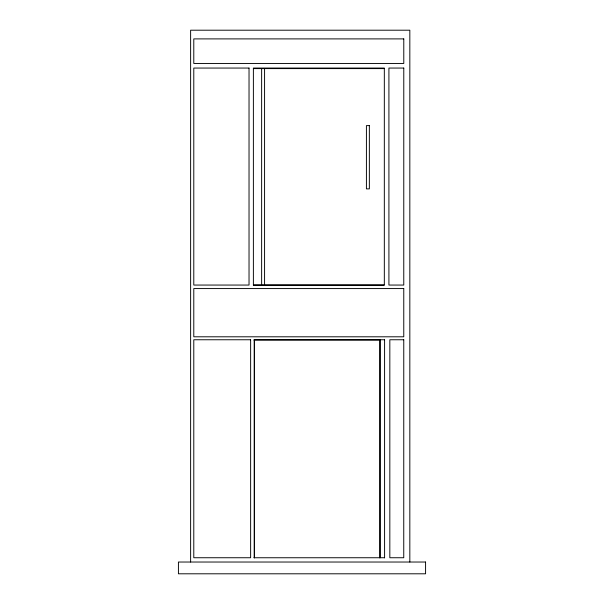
<?xml version="1.0" encoding="UTF-8"?>
<svg xmlns="http://www.w3.org/2000/svg" width="604" height="604" viewBox="0 0 604 604"><rect width="100%" height="100%" fill="white"/><g stroke="black" fill="none" stroke-linecap="round" stroke-linejoin="round"><path stroke-width="0.91" d="M253.386 68.599L384.144 68.599M253.386 285.058L384.325 285.058L384.325 68.056L253.386 68.056L253.386 285.428M253.816 285.096L384.144 285.096M384.574 339.758L254.254 339.758L254.254 557.741M253.884 340.022L380.46 340.022L380.46 557.756M253.884 557.756L384.574 557.741M380.46 340.022L379.478 339.727L379.478 557.862M409.829 562.03L409.829 30.2L190.622 30.2L190.622 562.03M384.589 339.433L384.589 557.862M264.575 68.599L264.575 285.428M261.63 68.599L261.63 285.428M254.39 339.433L254.39 557.862M403.766 339.758L403.751 557.741L389.829 557.741L389.829 339.758L403.766 339.758M403.766 288.569L403.766 336.798L193.786 336.798L193.786 288.569L403.766 288.569M403.782 68.056L403.766 285.058L388.916 285.058L388.916 68.056L403.782 68.056M403.782 38.898L403.782 63.45L193.786 63.45L193.786 38.898L403.782 38.898M249.029 68.056L193.786 68.056L193.786 285.058L249.029 285.058L249.029 68.056M369.354 125.617L366.417 125.617L366.417 188.878L369.354 188.878L369.354 125.617M250.63 339.758L193.786 339.758L193.786 557.741L250.63 557.741L250.63 339.758M425.578 562.03L178.422 562.03L178.422 573.8L425.578 573.8L425.578 562.03"/></g></svg>
